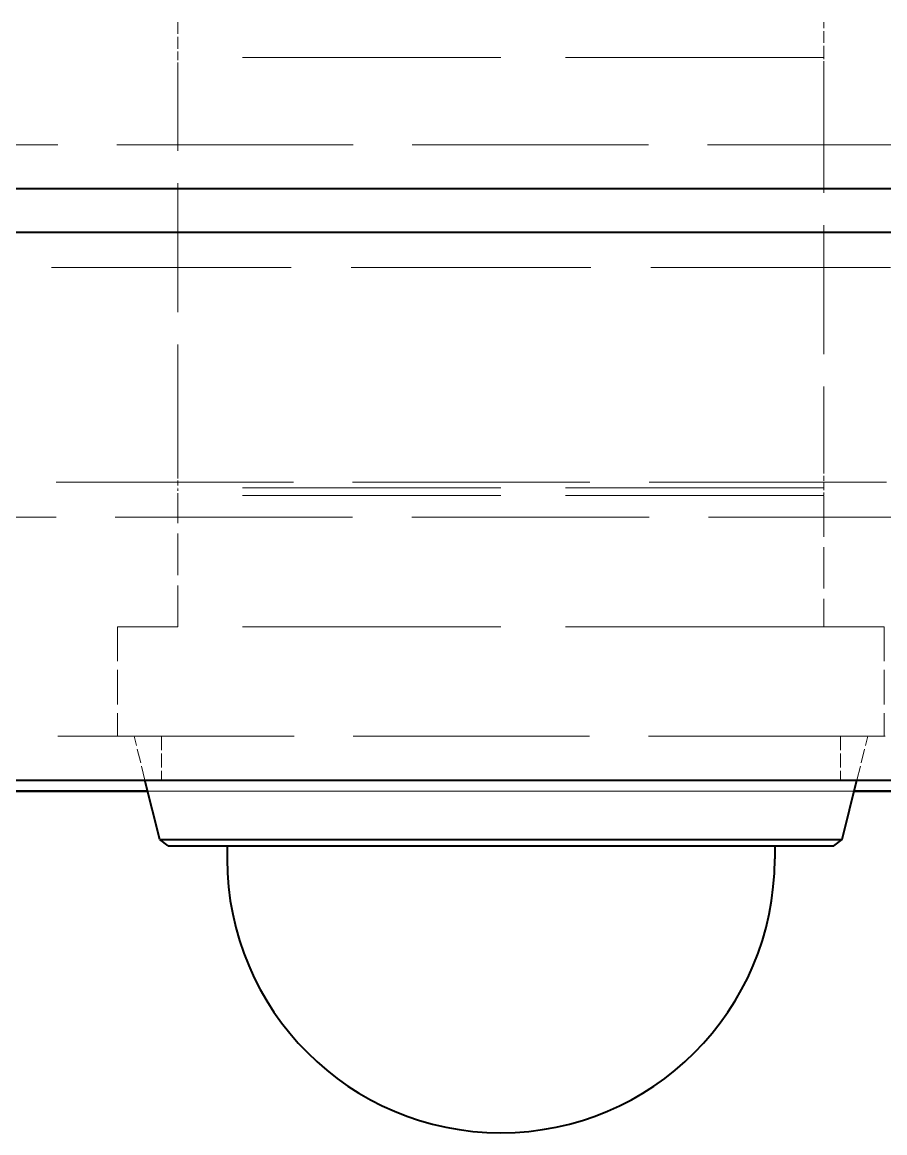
# Model space of a CAD drawing. Header units: millimetres. Extents: x 0 to 5945, y 0 to 4205.
# Drawn here: x 1822 to 1861.4, y 2096.9 to 2147.6 of the extents above; entities that cross this region are included whole.
import ezdxf

# ---------------------------------------------------------------- set-up
doc = ezdxf.new("R2010")
doc.units = ezdxf.units.MM
doc.header["$LTSCALE"] = 5
doc.linetypes.add('DASHED', pattern=[0.2067, 0.1654, -0.0413])
doc.layers.add('가려진 것(ISO)', color=2, linetype='DASHED', lineweight=18)
doc.layers.add('가시적인 것(ISO)', color=3, linetype='Continuous', lineweight=40)

msp = doc.modelspace()

# ---------------------------------------------------------------- linework, layer by layer
at = {"layer": '가려진 것(ISO)', "ltscale": 0.649707}
for p, q in [((1829.126, 2147.557), (1829.126, 2145.944)), ((1858.626, 2145.944), (1858.626, 2147.557))]:
    msp.add_line(p, q, dxfattribs=at)
at = {"layer": '가려진 것(ISO)', "ltscale": 14.271892}
for p, q in [((1858.626, 2145.944), (1829.126, 2145.944)), ((1858.626, 2126.296), (1829.126, 2126.296)), ((1858.626, 2125.957), (1829.126, 2125.957)), ((1858.626, 2119.957), (1829.126, 2119.957))]:
    msp.add_line(p, q, dxfattribs=at)
at = {"layer": '가려진 것(ISO)', "ltscale": 0.14574}
for p, q in [((1829.126, 2145.944), (1829.126, 2145.657)), ((1858.626, 2145.657), (1858.626, 2145.944))]:
    msp.add_line(p, q, dxfattribs=at)
at = {"layer": '가려진 것(ISO)', "ltscale": 7.123465}
for p, q in [((1829.126, 2126.957), (1829.126, 2145.657)), ((1858.626, 2145.657), (1858.626, 2126.957))]:
    msp.add_line(p, q, dxfattribs=at)
at = {"layer": '가려진 것(ISO)', "ltscale": 13.050004}
for p, q in [((2106.876, 2141.957), (1580.876, 2141.957)), ((1580.876, 2114.957), (2106.876, 2114.957))]:
    msp.add_line(p, q, dxfattribs=at)
at = {"layer": '가려진 것(ISO)', "ltscale": 13.234077}
msp.add_line((1631.876, 2136.357), (2055.876, 2136.357), dxfattribs=at)
at = {"layer": '가려진 것(ISO)', "ltscale": 0.275218}
for p, q in [((1829.126, 2126.957), (1829.126, 2126.296)), ((1858.626, 2126.296), (1858.626, 2126.957))]:
    msp.add_line(p, q, dxfattribs=at)
at = {"layer": '가려진 것(ISO)', "ltscale": 13.103877}
for p, q in [((1606.876, 2126.557), (2080.876, 2126.557)), ((2080.876, 2124.957), (1606.876, 2124.957))]:
    msp.add_line(p, q, dxfattribs=at)
at = {"layer": '가려진 것(ISO)', "ltscale": 0.128872}
for p, q in [((1829.126, 2125.957), (1829.126, 2126.296)), ((1858.626, 2126.296), (1858.626, 2125.957))]:
    msp.add_line(p, q, dxfattribs=at)
at = {"layer": '가려진 것(ISO)', "ltscale": 2.285536}
for p, q in [((1829.126, 2119.957), (1829.126, 2125.957)), ((1858.626, 2125.957), (1858.626, 2119.957))]:
    msp.add_line(p, q, dxfattribs=at)
at = {"layer": '가려진 것(ISO)', "ltscale": 3.787941}
for p, q in [((1826.376, 2119.957), (1829.126, 2119.957)), ((1858.626, 2119.957), (1861.376, 2119.957))]:
    msp.add_line(p, q, dxfattribs=at)
at = {"layer": '가려진 것(ISO)', "ltscale": 1.904597}
for p, q in [((1826.376, 2119.957), (1826.376, 2114.957)), ((1861.376, 2119.957), (1861.376, 2114.957))]:
    msp.add_line(p, q, dxfattribs=at)
at = {"layer": '가려진 것(ISO)', "ltscale": 0.784913}
for p, q in [((1827.623, 2112.957), (1827.126, 2114.957)), ((1860.13, 2112.957), (1860.626, 2114.957))]:
    msp.add_line(p, q, dxfattribs=at)
at = {"layer": '가려진 것(ISO)', "ltscale": 0.761779}
for p, q in [((1828.376, 2114.957), (1828.376, 2112.957)), ((1859.376, 2114.957), (1859.376, 2112.957))]:
    msp.add_line(p, q, dxfattribs=at)
at = {"layer": '가려진 것(ISO)', "ltscale": 0.003709}
for p, q in [((1822.045, 2112.457), (1822.045, 2112.447)), ((1822.149, 2112.457), (1822.149, 2112.447)), ((1822.223, 2112.457), (1822.223, 2112.447)), ((1822.361, 2112.457), (1822.361, 2112.447)), ((1822.393, 2112.457), (1822.393, 2112.447)), ((1822.413, 2112.457), (1822.413, 2112.447)), ((1822.527, 2112.457), (1822.527, 2112.447)), ((1822.707, 2112.457), (1822.707, 2112.447)), ((1822.864, 2112.457), (1822.864, 2112.447)), ((1823.027, 2112.457), (1823.027, 2112.447)), ((1823.045, 2112.457), (1823.045, 2112.447)), ((1823.162, 2112.457), (1823.162, 2112.447)), ((1823.366, 2112.457), (1823.366, 2112.447)), ((1823.412, 2112.457), (1823.412, 2112.447)), ((1823.71, 2112.457), (1823.71, 2112.447)), ((1823.743, 2112.457), (1823.743, 2112.447)), ((1823.792, 2112.457), (1823.792, 2112.447)), ((1823.833, 2112.457), (1823.833, 2112.447)), ((1823.954, 2112.457), (1823.954, 2112.447)), ((1824.535, 2112.457), (1824.535, 2112.447)), ((1824.558, 2112.457), (1824.558, 2112.447)), ((1824.585, 2112.457), (1824.585, 2112.447)), ((1824.648, 2112.457), (1824.648, 2112.447)), ((1824.697, 2112.457), (1824.697, 2112.447)), ((1824.71, 2112.457), (1824.71, 2112.447)), ((1824.956, 2112.457), (1824.956, 2112.447)), ((1825.284, 2112.457), (1825.284, 2112.447)), ((1825.302, 2112.457), (1825.302, 2112.447)), ((1825.377, 2112.457), (1825.377, 2112.447)), ((1825.708, 2112.457), (1825.708, 2112.447)), ((1825.912, 2112.457), (1825.912, 2112.447)), ((1825.955, 2112.457), (1825.955, 2112.447)), ((1826.082, 2112.457), (1826.082, 2112.447)), ((1826.156, 2112.457), (1826.156, 2112.447)), ((1826.32, 2112.457), (1826.32, 2112.447)), ((1826.433, 2112.457), (1826.433, 2112.447)), ((1826.47, 2112.457), (1826.47, 2112.447)), ((1826.891, 2112.457), (1826.891, 2112.447)), ((1826.951, 2112.457), (1826.951, 2112.447)), ((1826.961, 2112.457), (1826.961, 2112.447)), ((1827.135, 2112.457), (1827.135, 2112.447)), ((1827.285, 2112.457), (1827.285, 2112.447)), ((1827.296, 2112.457), (1827.296, 2112.447)), ((1827.657, 2112.457), (1827.657, 2112.447)), ((1827.773, 2112.457), (1827.773, 2112.447)), ((1827.813, 2112.457), (1827.813, 2112.447)), ((1827.872, 2112.457), (1827.872, 2112.447)), ((1827.91, 2112.457), (1827.91, 2112.447)), ((1827.927, 2112.457), (1827.927, 2112.447)), ((1828.023, 2112.457), (1828.023, 2112.447)), ((1828.091, 2112.457), (1828.091, 2112.447)), ((1828.161, 2112.457), (1828.161, 2112.447)), ((1828.171, 2112.457), (1828.171, 2112.447)), ((1828.261, 2112.457), (1828.261, 2112.447)), ((1828.275, 2112.457), (1828.275, 2112.447)), ((1828.335, 2112.457), (1828.335, 2112.447)), ((1828.601, 2112.457), (1828.601, 2112.447)), ((1828.742, 2112.457), (1828.742, 2112.447)), ((1828.789, 2112.457), (1828.789, 2112.447)), ((1828.797, 2112.457), (1828.797, 2112.447)), ((1828.9, 2112.457), (1828.9, 2112.447)), ((1828.916, 2112.457), (1828.916, 2112.447)), ((1828.973, 2112.457), (1828.973, 2112.447)), ((1828.991, 2112.457), (1828.991, 2112.447)), ((1829.143, 2112.457), (1829.143, 2112.447)), ((1829.174, 2112.457), (1829.174, 2112.447)), ((1829.247, 2112.457), (1829.247, 2112.447)), ((1829.317, 2112.457), (1829.317, 2112.447)), ((1829.325, 2112.457), (1829.325, 2112.447)), ((1829.397, 2112.457), (1829.397, 2112.447)), ((1829.538, 2112.457), (1829.538, 2112.447)), ((1829.605, 2112.457), (1829.605, 2112.447)), ((1829.625, 2112.457), (1829.625, 2112.447)), ((1829.794, 2112.457), (1829.794, 2112.447)), ((1829.861, 2112.457), (1829.861, 2112.447)), ((1829.869, 2112.457), (1829.869, 2112.447)), ((1829.879, 2112.457), (1829.879, 2112.447)), ((1829.9, 2112.457), (1829.9, 2112.447)), ((1829.912, 2112.457), (1829.912, 2112.447)), ((1829.97, 2112.457), (1829.97, 2112.447)), ((1830.163, 2112.457), (1830.163, 2112.447)), ((1830.252, 2112.457), (1830.252, 2112.447)), ((1830.384, 2112.457), (1830.384, 2112.447)), ((1830.441, 2112.457), (1830.441, 2112.447)), ((1830.494, 2112.457), (1830.494, 2112.447)), ((1830.513, 2112.457), (1830.513, 2112.447)), ((1830.584, 2112.457), (1830.584, 2112.447)), ((1830.584, 2112.457), (1830.584, 2112.447)), ((1830.644, 2112.457), (1830.644, 2112.447)), ((1830.769, 2112.457), (1830.769, 2112.447)), ((1830.905, 2112.457), (1830.905, 2112.447)), ((1830.961, 2112.457), (1830.961, 2112.447)), ((1830.995, 2112.457), (1830.995, 2112.447)), ((1831.004, 2112.457), (1831.004, 2112.447)), ((1831.006, 2112.457), (1831.006, 2112.447)), ((1831.008, 2112.457), (1831.008, 2112.447)), ((1831.05, 2112.457), (1831.05, 2112.447)), ((1831.257, 2112.457), (1831.257, 2112.447)), ((1831.262, 2112.457), (1831.262, 2112.447)), ((1831.286, 2112.457), (1831.286, 2112.447)), ((1831.309, 2112.457), (1831.309, 2112.447)), ((1831.336, 2112.457), (1831.336, 2112.447)), ((1831.405, 2112.457), (1831.405, 2112.447)), ((1831.411, 2112.457), (1831.411, 2112.447)), ((1831.476, 2112.457), (1831.476, 2112.447)), ((1831.523, 2112.457), (1831.523, 2112.447)), ((1831.605, 2112.457), (1831.605, 2112.447)), ((1831.606, 2112.457), (1831.606, 2112.447)), ((1831.633, 2112.457), (1831.633, 2112.447)), ((1831.65, 2112.457), (1831.65, 2112.447)), ((1831.658, 2112.457), (1831.658, 2112.447)), ((1831.707, 2112.457), (1831.707, 2112.447)), ((1831.736, 2112.457), (1831.736, 2112.447)), ((1831.772, 2112.457), (1831.772, 2112.447)), ((1831.818, 2112.457), (1831.818, 2112.447)), ((1831.862, 2112.457), (1831.862, 2112.447)), ((1831.877, 2112.457), (1831.877, 2112.447)), ((1831.907, 2112.457), (1831.907, 2112.447)), ((1831.931, 2112.457), (1831.931, 2112.447)), ((1832.013, 2112.457), (1832.013, 2112.447)), ((1832.034, 2112.457), (1832.034, 2112.447)), ((1832.128, 2112.457), (1832.128, 2112.447)), ((1832.273, 2112.457), (1832.273, 2112.447)), ((1832.29, 2112.457), (1832.29, 2112.447)), ((1832.33, 2112.457), (1832.33, 2112.447)), ((1832.451, 2112.457), (1832.451, 2112.447)), ((1832.459, 2112.457), (1832.459, 2112.447)), ((1832.475, 2112.457), (1832.475, 2112.447)), ((1832.493, 2112.457), (1832.493, 2112.447)), ((1832.514, 2112.457), (1832.514, 2112.447)), ((1832.519, 2112.457), (1832.519, 2112.447)), ((1832.611, 2112.457), (1832.611, 2112.447)), ((1832.706, 2112.457), (1832.706, 2112.447)), ((1832.882, 2112.457), (1832.882, 2112.447)), ((1832.9, 2112.457), (1832.9, 2112.447)), ((1832.921, 2112.457), (1832.921, 2112.447)), ((1833, 2112.457), (1833, 2112.447)), ((1833.055, 2112.457), (1833.055, 2112.447)), ((1833.127, 2112.457), (1833.127, 2112.447)), ((1833.166, 2112.457), (1833.166, 2112.447)), ((1833.244, 2112.457), (1833.244, 2112.447)), ((1833.311, 2112.457), (1833.311, 2112.447)), ((1833.384, 2112.457), (1833.384, 2112.447)), ((1833.412, 2112.457), (1833.412, 2112.447)), ((1833.572, 2112.457), (1833.572, 2112.447)), ((1833.575, 2112.457), (1833.575, 2112.447)), ((1833.791, 2112.457), (1833.791, 2112.447)), ((1833.806, 2112.457), (1833.806, 2112.447)), ((1833.894, 2112.457), (1833.894, 2112.447)), ((1833.905, 2112.457), (1833.905, 2112.447)), ((1833.942, 2112.457), (1833.942, 2112.447)), ((1833.955, 2112.457), (1833.955, 2112.447)), ((1833.982, 2112.457), (1833.982, 2112.447)), ((1834.018, 2112.457), (1834.018, 2112.447)), ((1834.116, 2112.457), (1834.116, 2112.447)), ((1834.139, 2112.457), (1834.139, 2112.447)), ((1834.171, 2112.457), (1834.171, 2112.447)), ((1834.207, 2112.457), (1834.207, 2112.447)), ((1834.247, 2112.457), (1834.247, 2112.447)), ((1834.305, 2112.457), (1834.305, 2112.447)), ((1834.313, 2112.457), (1834.313, 2112.447)), ((1834.359, 2112.457), (1834.359, 2112.447)), ((1834.412, 2112.457), (1834.412, 2112.447)), ((1834.433, 2112.457), (1834.433, 2112.447)), ((1834.435, 2112.457), (1834.435, 2112.447)), ((1834.486, 2112.457), (1834.486, 2112.447)), ((1834.557, 2112.457), (1834.557, 2112.447)), ((1834.627, 2112.457), (1834.627, 2112.447)), ((1834.701, 2112.457), (1834.701, 2112.447)), ((1834.737, 2112.457), (1834.737, 2112.447)), ((1834.763, 2112.457), (1834.763, 2112.447)), ((1834.767, 2112.457), (1834.767, 2112.447)), ((1834.831, 2112.457), (1834.831, 2112.447)), ((1834.883, 2112.457), (1834.883, 2112.447)), ((1834.953, 2112.457), (1834.953, 2112.447)), ((1834.97, 2112.457), (1834.97, 2112.447)), ((1834.986, 2112.457), (1834.986, 2112.447)), ((1835.017, 2112.457), (1835.017, 2112.447)), ((1835.048, 2112.457), (1835.048, 2112.447)), ((1835.076, 2112.457), (1835.076, 2112.447)), ((1835.077, 2112.457), (1835.077, 2112.447)), ((1835.085, 2112.457), (1835.085, 2112.447)), ((1835.152, 2112.457), (1835.152, 2112.447)), ((1835.206, 2112.457), (1835.206, 2112.447)), ((1835.281, 2112.457), (1835.281, 2112.447)), ((1835.333, 2112.457), (1835.333, 2112.447)), ((1835.426, 2112.457), (1835.426, 2112.447)), ((1835.491, 2112.457), (1835.491, 2112.447)), ((1835.497, 2112.457), (1835.497, 2112.447)), ((1835.504, 2112.457), (1835.504, 2112.447)), ((1835.515, 2112.457), (1835.515, 2112.447)), ((1835.536, 2112.457), (1835.536, 2112.447)), ((1835.548, 2112.457), (1835.548, 2112.447)), ((1835.56, 2112.457), (1835.56, 2112.447)), ((1835.584, 2112.457), (1835.584, 2112.447)), ((1835.737, 2112.457), (1835.737, 2112.447)), ((1835.764, 2112.457), (1835.764, 2112.447)), ((1835.775, 2112.457), (1835.775, 2112.447)), ((1835.817, 2112.457), (1835.817, 2112.447)), ((1835.832, 2112.457), (1835.832, 2112.447)), ((1835.861, 2112.457), (1835.861, 2112.447)), ((1835.935, 2112.457), (1835.935, 2112.447)), ((1835.998, 2112.457), (1835.998, 2112.447)), ((1836.042, 2112.457), (1836.042, 2112.447)), ((1836.077, 2112.457), (1836.077, 2112.447)), ((1836.149, 2112.457), (1836.149, 2112.447)), ((1836.195, 2112.457), (1836.195, 2112.447)), ((1836.212, 2112.457), (1836.212, 2112.447)), ((1836.337, 2112.457), (1836.337, 2112.447)), ((1836.343, 2112.457), (1836.343, 2112.447)), ((1836.35, 2112.457), (1836.35, 2112.447)), ((1836.405, 2112.457), (1836.405, 2112.447)), ((1836.455, 2112.457), (1836.455, 2112.447)), ((1836.49, 2112.457), (1836.49, 2112.447)), ((1836.516, 2112.457), (1836.516, 2112.447)), ((1836.583, 2112.457), (1836.583, 2112.447)), ((1836.597, 2112.457), (1836.597, 2112.447)), ((1836.622, 2112.457), (1836.622, 2112.447)), ((1836.686, 2112.457), (1836.686, 2112.447)), ((1836.692, 2112.457), (1836.692, 2112.447)), ((1836.707, 2112.457), (1836.707, 2112.447)), ((1836.72, 2112.457), (1836.72, 2112.447)), ((1836.76, 2112.457), (1836.76, 2112.447)), ((1836.826, 2112.457), (1836.826, 2112.447)), ((1836.844, 2112.457), (1836.844, 2112.447)), ((1836.888, 2112.457), (1836.888, 2112.447)), ((1836.923, 2112.457), (1836.923, 2112.447)), ((1836.924, 2112.457), (1836.924, 2112.447)), ((1837.037, 2112.457), (1837.037, 2112.447)), ((1837.041, 2112.457), (1837.041, 2112.447)), ((1837.074, 2112.457), (1837.074, 2112.447)), ((1837.418, 2112.457), (1837.418, 2112.447)), ((1837.428, 2112.457), (1837.428, 2112.447)), ((1837.555, 2112.457), (1837.555, 2112.447)), ((1837.565, 2112.457), (1837.565, 2112.447)), ((1837.841, 2112.457), (1837.841, 2112.447)), ((1837.889, 2112.457), (1837.889, 2112.447)), ((1837.899, 2112.457), (1837.899, 2112.447)), ((1837.906, 2112.457), (1837.906, 2112.447)), ((1837.914, 2112.457), (1837.914, 2112.447)), ((1837.941, 2112.457), (1837.941, 2112.447)), ((1837.946, 2112.457), (1837.946, 2112.447)), ((1838.06, 2112.457), (1838.06, 2112.447)), ((1838.227, 2112.457), (1838.227, 2112.447)), ((1838.283, 2112.457), (1838.283, 2112.447)), ((1838.297, 2112.457), (1838.297, 2112.447)), ((1838.377, 2112.457), (1838.377, 2112.447)), ((1838.39, 2112.457), (1838.39, 2112.447)), ((1838.417, 2112.457), (1838.417, 2112.447)), ((1838.531, 2112.457), (1838.531, 2112.447)), ((1838.624, 2112.457), (1838.624, 2112.447)), ((1838.634, 2112.457), (1838.634, 2112.447)), ((1838.694, 2112.457), (1838.694, 2112.447)), ((1838.765, 2112.457), (1838.765, 2112.447)), ((1838.938, 2112.457), (1838.938, 2112.447)), ((1839.079, 2112.457), (1839.079, 2112.447)), ((1839.432, 2112.457), (1839.432, 2112.447)), ((1840.008, 2112.457), (1840.008, 2112.447)), ((1840.061, 2112.457), (1840.061, 2112.447)), ((1840.134, 2112.457), (1840.134, 2112.447)), ((1840.161, 2112.457), (1840.161, 2112.447)), ((1840.161, 2112.457), (1840.161, 2112.447)), ((1840.235, 2112.457), (1840.235, 2112.447)), ((1840.302, 2112.457), (1840.302, 2112.447)), ((1840.35, 2112.457), (1840.35, 2112.447)), ((1840.412, 2112.457), (1840.412, 2112.447)), ((1840.416, 2112.457), (1840.416, 2112.447)), ((1840.449, 2112.457), (1840.449, 2112.447)), ((1840.452, 2112.457), (1840.452, 2112.447)), ((1840.462, 2112.457), (1840.462, 2112.447)), ((1840.626, 2112.457), (1840.626, 2112.447)), ((1840.652, 2112.457), (1840.652, 2112.447)), ((1840.753, 2112.457), (1840.753, 2112.447)), ((1840.783, 2112.457), (1840.783, 2112.447)), ((1840.93, 2112.457), (1840.93, 2112.447)), ((1840.94, 2112.457), (1840.94, 2112.447)), ((1840.947, 2112.457), (1840.947, 2112.447)), ((1841.547, 2112.457), (1841.547, 2112.447)), ((1841.585, 2112.457), (1841.585, 2112.447)), ((1841.595, 2112.457), (1841.595, 2112.447)), ((1841.599, 2112.457), (1841.599, 2112.447)), ((1841.612, 2112.457), (1841.612, 2112.447)), ((1841.622, 2112.457), (1841.622, 2112.447)), ((1841.736, 2112.457), (1841.736, 2112.447)), ((1841.737, 2112.457), (1841.737, 2112.447)), ((1841.916, 2112.457), (1841.916, 2112.447)), ((1841.963, 2112.457), (1841.963, 2112.447)), ((1842.073, 2112.457), (1842.073, 2112.447)), ((1842.086, 2112.457), (1842.086, 2112.447)), ((1842.093, 2112.457), (1842.093, 2112.447)), ((1842.097, 2112.457), (1842.097, 2112.447)), ((1842.127, 2112.457), (1842.127, 2112.447)), ((1842.237, 2112.457), (1842.237, 2112.447)), ((1842.276, 2112.457), (1842.276, 2112.447)), ((1842.279, 2112.457), (1842.279, 2112.447)), ((1842.31, 2112.457), (1842.31, 2112.447)), ((1842.364, 2112.457), (1842.364, 2112.447)), ((1842.481, 2112.457), (1842.481, 2112.447)), ((1842.534, 2112.457), (1842.534, 2112.447)), ((1843.057, 2112.457), (1843.057, 2112.447)), ((1843.212, 2112.457), (1843.212, 2112.447)), ((1843.303, 2112.457), (1843.303, 2112.447)), ((1843.403, 2112.457), (1843.403, 2112.447)), ((1843.547, 2112.457), (1843.547, 2112.447)), ((1843.746, 2112.457), (1843.746, 2112.447)), ((1843.826, 2112.457), (1843.826, 2112.447)), ((1843.828, 2112.457), (1843.828, 2112.447)), ((1844.383, 2112.457), (1844.383, 2112.447)), ((1844.673, 2112.457), (1844.673, 2112.447)), ((1844.686, 2112.457), (1844.686, 2112.447)), ((1844.686, 2112.457), (1844.686, 2112.447)), ((1844.968, 2112.457), (1844.968, 2112.447)), ((1845.006, 2112.457), (1845.006, 2112.447)), ((1845.054, 2112.457), (1845.054, 2112.447)), ((1845.106, 2112.457), (1845.106, 2112.447)), ((1845.154, 2112.457), (1845.154, 2112.447)), ((1845.201, 2112.457), (1845.201, 2112.447)), ((1845.231, 2112.457), (1845.231, 2112.447)), ((1845.311, 2112.457), (1845.311, 2112.447)), ((1845.329, 2112.457), (1845.329, 2112.447)), ((1845.371, 2112.457), (1845.371, 2112.447)), ((1845.385, 2112.457), (1845.385, 2112.447)), ((1845.425, 2112.457), (1845.425, 2112.447)), ((1845.505, 2112.457), (1845.505, 2112.447)), ((1845.505, 2112.457), (1845.505, 2112.447)), ((1845.512, 2112.457), (1845.512, 2112.447)), ((1845.555, 2112.457), (1845.555, 2112.447)), ((1845.557, 2112.457), (1845.557, 2112.447)), ((1845.559, 2112.457), (1845.559, 2112.447)), ((1845.58, 2112.457), (1845.58, 2112.447)), ((1845.643, 2112.457), (1845.643, 2112.447)), ((1845.646, 2112.457), (1845.646, 2112.447)), ((1845.672, 2112.457), (1845.672, 2112.447)), ((1845.674, 2112.457), (1845.674, 2112.447)), ((1845.681, 2112.457), (1845.681, 2112.447)), ((1845.682, 2112.457), (1845.682, 2112.447)), ((1845.694, 2112.457), (1845.694, 2112.447)), ((1845.701, 2112.457), (1845.701, 2112.447)), ((1845.737, 2112.457), (1845.737, 2112.447)), ((1845.751, 2112.457), (1845.751, 2112.447)), ((1845.769, 2112.457), (1845.769, 2112.447)), ((1845.77, 2112.457), (1845.77, 2112.447)), ((1845.809, 2112.457), (1845.809, 2112.447)), ((1845.908, 2112.457), (1845.908, 2112.447)), ((1845.926, 2112.457), (1845.926, 2112.447)), ((1845.931, 2112.457), (1845.931, 2112.447)), ((1846.045, 2112.457), (1846.045, 2112.447)), ((1846.053, 2112.457), (1846.053, 2112.447)), ((1846.058, 2112.457), (1846.058, 2112.447)), ((1846.131, 2112.457), (1846.131, 2112.447)), ((1846.295, 2112.457), (1846.295, 2112.447)), ((1846.309, 2112.457), (1846.309, 2112.447)), ((1846.311, 2112.457), (1846.311, 2112.447)), ((1846.313, 2112.457), (1846.313, 2112.447)), ((1846.333, 2112.457), (1846.333, 2112.447)), ((1846.339, 2112.457), (1846.339, 2112.447)), ((1846.441, 2112.457), (1846.441, 2112.447)), ((1846.471, 2112.457), (1846.471, 2112.447)), ((1846.553, 2112.457), (1846.553, 2112.447)), ((1846.561, 2112.457), (1846.561, 2112.447)), ((1846.563, 2112.457), (1846.563, 2112.447)), ((1846.564, 2112.457), (1846.564, 2112.447)), ((1846.571, 2112.457), (1846.571, 2112.447)), ((1846.574, 2112.457), (1846.574, 2112.447)), ((1846.582, 2112.457), (1846.582, 2112.447)), ((1846.583, 2112.457), (1846.583, 2112.447)), ((1846.601, 2112.457), (1846.601, 2112.447)), ((1846.671, 2112.457), (1846.671, 2112.447)), ((1846.679, 2112.457), (1846.679, 2112.447)), ((1846.705, 2112.457), (1846.705, 2112.447)), ((1846.749, 2112.457), (1846.749, 2112.447)), ((1846.81, 2112.457), (1846.81, 2112.447)), ((1846.847, 2112.457), (1846.847, 2112.447)), ((1846.874, 2112.457), (1846.874, 2112.447)), ((1846.895, 2112.457), (1846.895, 2112.447)), ((1846.932, 2112.457), (1846.932, 2112.447)), ((1846.943, 2112.457), (1846.943, 2112.447)), ((1846.947, 2112.457), (1846.947, 2112.447)), ((1846.948, 2112.457), (1846.948, 2112.447)), ((1846.974, 2112.457), (1846.974, 2112.447)), ((1847.049, 2112.457), (1847.049, 2112.447)), ((1847.059, 2112.457), (1847.059, 2112.447)), ((1847.08, 2112.457), (1847.08, 2112.447)), ((1847.09, 2112.457), (1847.09, 2112.447)), ((1847.116, 2112.457), (1847.116, 2112.447)), ((1847.12, 2112.457), (1847.12, 2112.447)), ((1847.149, 2112.457), (1847.149, 2112.447)), ((1847.168, 2112.457), (1847.168, 2112.447)), ((1847.203, 2112.457), (1847.203, 2112.447)), ((1847.245, 2112.457), (1847.245, 2112.447)), ((1847.249, 2112.457), (1847.249, 2112.447)), ((1847.29, 2112.457), (1847.29, 2112.447)), ((1847.298, 2112.457), (1847.298, 2112.447)), ((1847.352, 2112.457), (1847.352, 2112.447)), ((1847.393, 2112.457), (1847.393, 2112.447)), ((1847.395, 2112.457), (1847.395, 2112.447)), ((1847.424, 2112.457), (1847.424, 2112.447)), ((1847.436, 2112.457), (1847.436, 2112.447)), ((1847.463, 2112.457), (1847.463, 2112.447)), ((1847.517, 2112.457), (1847.517, 2112.447)), ((1847.593, 2112.457), (1847.593, 2112.447)), ((1847.605, 2112.457), (1847.605, 2112.447)), ((1847.613, 2112.457), (1847.613, 2112.447)), ((1847.641, 2112.457), (1847.641, 2112.447)), ((1847.652, 2112.457), (1847.652, 2112.447)), ((1847.761, 2112.457), (1847.761, 2112.447)), ((1847.782, 2112.457), (1847.782, 2112.447)), ((1847.99, 2112.457), (1847.99, 2112.447)), ((1847.993, 2112.457), (1847.993, 2112.447)), ((1848.119, 2112.457), (1848.119, 2112.447)), ((1848.12, 2112.457), (1848.12, 2112.447)), ((1848.125, 2112.457), (1848.125, 2112.447)), ((1848.127, 2112.457), (1848.127, 2112.447)), ((1848.166, 2112.457), (1848.166, 2112.447)), ((1848.169, 2112.457), (1848.169, 2112.447)), ((1848.179, 2112.457), (1848.179, 2112.447)), ((1848.182, 2112.457), (1848.182, 2112.447)), ((1848.251, 2112.457), (1848.251, 2112.447)), ((1848.306, 2112.457), (1848.306, 2112.447)), ((1848.308, 2112.457), (1848.308, 2112.447)), ((1848.309, 2112.457), (1848.309, 2112.447)), ((1848.354, 2112.457), (1848.354, 2112.447)), ((1848.356, 2112.457), (1848.356, 2112.447)), ((1848.366, 2112.457), (1848.366, 2112.447)), ((1848.396, 2112.457), (1848.396, 2112.447)), ((1848.488, 2112.457), (1848.488, 2112.447)), ((1848.521, 2112.457), (1848.521, 2112.447)), ((1848.542, 2112.457), (1848.542, 2112.447)), ((1848.543, 2112.457), (1848.543, 2112.447)), ((1848.557, 2112.457), (1848.557, 2112.447)), ((1848.559, 2112.457), (1848.559, 2112.447)), ((1848.58, 2112.457), (1848.58, 2112.447)), ((1848.586, 2112.457), (1848.586, 2112.447)), ((1848.618, 2112.457), (1848.618, 2112.447)), ((1848.653, 2112.457), (1848.653, 2112.447)), ((1848.669, 2112.457), (1848.669, 2112.447)), ((1848.707, 2112.457), (1848.707, 2112.447)), ((1848.79, 2112.457), (1848.79, 2112.447)), ((1848.843, 2112.457), (1848.843, 2112.447)), ((1848.844, 2112.457), (1848.844, 2112.447)), ((1848.884, 2112.457), (1848.884, 2112.447)), ((1848.884, 2112.457), (1848.884, 2112.447)), ((1848.921, 2112.457), (1848.921, 2112.447)), ((1848.932, 2112.457), (1848.932, 2112.447)), ((1848.967, 2112.457), (1848.967, 2112.447)), ((1848.997, 2112.457), (1848.997, 2112.447)), ((1849.088, 2112.457), (1849.088, 2112.447)), ((1849.153, 2112.457), (1849.153, 2112.447)), ((1849.164, 2112.457), (1849.164, 2112.447)), ((1849.168, 2112.457), (1849.168, 2112.447)), ((1849.169, 2112.457), (1849.169, 2112.447)), ((1849.183, 2112.457), (1849.183, 2112.447)), ((1849.189, 2112.457), (1849.189, 2112.447)), ((1849.207, 2112.457), (1849.207, 2112.447)), ((1849.208, 2112.457), (1849.208, 2112.447)), ((1849.214, 2112.457), (1849.214, 2112.447)), ((1849.231, 2112.457), (1849.231, 2112.447)), ((1849.235, 2112.457), (1849.235, 2112.447)), ((1849.323, 2112.457), (1849.323, 2112.447)), ((1849.328, 2112.457), (1849.328, 2112.447)), ((1849.416, 2112.457), (1849.416, 2112.447)), ((1849.457, 2112.457), (1849.457, 2112.447)), ((1849.559, 2112.457), (1849.559, 2112.447)), ((1849.572, 2112.457), (1849.572, 2112.447)), ((1849.592, 2112.457), (1849.592, 2112.447)), ((1849.595, 2112.457), (1849.595, 2112.447)), ((1849.601, 2112.457), (1849.601, 2112.447)), ((1849.604, 2112.457), (1849.604, 2112.447)), ((1849.608, 2112.457), (1849.608, 2112.447)), ((1849.621, 2112.457), (1849.621, 2112.447)), ((1849.644, 2112.457), (1849.644, 2112.447)), ((1849.674, 2112.457), (1849.674, 2112.447)), ((1849.687, 2112.457), (1849.687, 2112.447)), ((1849.73, 2112.457), (1849.73, 2112.447)), ((1849.732, 2112.457), (1849.732, 2112.447)), ((1849.739, 2112.457), (1849.739, 2112.447)), ((1849.758, 2112.457), (1849.758, 2112.447)), ((1849.761, 2112.457), (1849.761, 2112.447)), ((1849.769, 2112.457), (1849.769, 2112.447)), ((1849.812, 2112.457), (1849.812, 2112.447)), ((1849.862, 2112.457), (1849.862, 2112.447)), ((1849.896, 2112.457), (1849.896, 2112.447)), ((1849.92, 2112.457), (1849.92, 2112.447)), ((1849.937, 2112.457), (1849.937, 2112.447)), ((1849.959, 2112.457), (1849.959, 2112.447)), ((1849.991, 2112.457), (1849.991, 2112.447)), ((1849.994, 2112.457), (1849.994, 2112.447)), ((1850.018, 2112.457), (1850.018, 2112.447)), ((1850.044, 2112.457), (1850.044, 2112.447)), ((1850.066, 2112.457), (1850.066, 2112.447)), ((1850.081, 2112.457), (1850.081, 2112.447)), ((1850.126, 2112.457), (1850.126, 2112.447)), ((1850.132, 2112.457), (1850.132, 2112.447)), ((1850.14, 2112.457), (1850.14, 2112.447)), ((1850.145, 2112.457), (1850.145, 2112.447)), ((1850.181, 2112.457), (1850.181, 2112.447)), ((1850.208, 2112.457), (1850.208, 2112.447)), ((1850.219, 2112.457), (1850.219, 2112.447)), ((1850.225, 2112.457), (1850.225, 2112.447)), ((1850.255, 2112.457), (1850.255, 2112.447)), ((1850.268, 2112.457), (1850.268, 2112.447)), ((1850.27, 2112.457), (1850.27, 2112.447)), ((1850.272, 2112.457), (1850.272, 2112.447)), ((1850.378, 2112.457), (1850.378, 2112.447)), ((1850.408, 2112.457), (1850.408, 2112.447)), ((1850.613, 2112.457), (1850.613, 2112.447)), ((1850.64, 2112.457), (1850.64, 2112.447)), ((1850.648, 2112.457), (1850.648, 2112.447)), ((1850.651, 2112.457), (1850.651, 2112.447)), ((1850.661, 2112.457), (1850.661, 2112.447)), ((1850.669, 2112.457), (1850.669, 2112.447)), ((1850.695, 2112.457), (1850.695, 2112.447)), ((1850.784, 2112.457), (1850.784, 2112.447)), ((1850.802, 2112.457), (1850.802, 2112.447)), ((1850.884, 2112.457), (1850.884, 2112.447)), ((1850.897, 2112.457), (1850.897, 2112.447)), ((1850.933, 2112.457), (1850.933, 2112.447)), ((1850.939, 2112.457), (1850.939, 2112.447)), ((1850.995, 2112.457), (1850.995, 2112.447)), ((1851.019, 2112.457), (1851.019, 2112.447)), ((1851.029, 2112.457), (1851.029, 2112.447)), ((1851.034, 2112.457), (1851.034, 2112.447)), ((1851.06, 2112.457), (1851.06, 2112.447)), ((1851.073, 2112.457), (1851.073, 2112.447)), ((1851.125, 2112.457), (1851.125, 2112.447)), ((1851.146, 2112.457), (1851.146, 2112.447)), ((1851.184, 2112.457), (1851.184, 2112.447)), ((1851.2, 2112.457), (1851.2, 2112.447)), ((1851.203, 2112.457), (1851.203, 2112.447)), ((1851.254, 2112.457), (1851.254, 2112.447)), ((1851.269, 2112.457), (1851.269, 2112.447)), ((1851.284, 2112.457), (1851.284, 2112.447)), ((1851.33, 2112.457), (1851.33, 2112.447)), ((1851.331, 2112.457), (1851.331, 2112.447)), ((1851.335, 2112.457), (1851.335, 2112.447)), ((1851.377, 2112.457), (1851.377, 2112.447)), ((1851.404, 2112.457), (1851.404, 2112.447)), ((1851.416, 2112.457), (1851.416, 2112.447)), ((1851.443, 2112.457), (1851.443, 2112.447)), ((1851.452, 2112.457), (1851.452, 2112.447)), ((1851.515, 2112.457), (1851.515, 2112.447)), ((1851.556, 2112.457), (1851.556, 2112.447)), ((1851.606, 2112.457), (1851.606, 2112.447)), ((1851.636, 2112.457), (1851.636, 2112.447)), ((1851.676, 2112.457), (1851.676, 2112.447)), ((1851.685, 2112.457), (1851.685, 2112.447)), ((1851.687, 2112.457), (1851.687, 2112.447)), ((1851.693, 2112.457), (1851.693, 2112.447)), ((1851.701, 2112.457), (1851.701, 2112.447)), ((1851.704, 2112.457), (1851.704, 2112.447)), ((1851.803, 2112.457), (1851.803, 2112.447)), ((1851.825, 2112.457), (1851.825, 2112.447)), ((1851.825, 2112.457), (1851.825, 2112.447)), ((1851.834, 2112.457), (1851.834, 2112.447)), ((1851.942, 2112.457), (1851.942, 2112.447)), ((1852.05, 2112.457), (1852.05, 2112.447)), ((1852.086, 2112.457), (1852.086, 2112.447)), ((1852.172, 2112.457), (1852.172, 2112.447)), ((1852.184, 2112.457), (1852.184, 2112.447)), ((1852.185, 2112.457), (1852.185, 2112.447)), ((1852.207, 2112.457), (1852.207, 2112.447)), ((1852.22, 2112.457), (1852.22, 2112.447)), ((1852.222, 2112.457), (1852.222, 2112.447)), ((1852.229, 2112.457), (1852.229, 2112.447)), ((1852.339, 2112.457), (1852.339, 2112.447)), ((1852.361, 2112.457), (1852.361, 2112.447)), ((1852.385, 2112.457), (1852.385, 2112.447)), ((1852.396, 2112.457), (1852.396, 2112.447)), ((1852.442, 2112.457), (1852.442, 2112.447)), ((1852.453, 2112.457), (1852.453, 2112.447)), ((1852.456, 2112.457), (1852.456, 2112.447)), ((1852.458, 2112.457), (1852.458, 2112.447)), ((1852.492, 2112.457), (1852.492, 2112.447)), ((1852.523, 2112.457), (1852.523, 2112.447)), ((1852.577, 2112.457), (1852.577, 2112.447)), ((1852.578, 2112.457), (1852.578, 2112.447)), ((1852.582, 2112.457), (1852.582, 2112.447)), ((1852.61, 2112.457), (1852.61, 2112.447)), ((1852.612, 2112.457), (1852.612, 2112.447)), ((1852.64, 2112.457), (1852.64, 2112.447)), ((1852.688, 2112.457), (1852.688, 2112.447)), ((1852.698, 2112.457), (1852.698, 2112.447)), ((1852.705, 2112.457), (1852.705, 2112.447)), ((1852.711, 2112.457), (1852.711, 2112.447)), ((1852.715, 2112.457), (1852.715, 2112.447)), ((1852.73, 2112.457), (1852.73, 2112.447)), ((1852.759, 2112.457), (1852.759, 2112.447)), ((1852.766, 2112.457), (1852.766, 2112.447)), ((1852.78, 2112.457), (1852.78, 2112.447)), ((1852.81, 2112.457), (1852.81, 2112.447)), ((1852.841, 2112.457), (1852.841, 2112.447)), ((1852.867, 2112.457), (1852.867, 2112.447)), ((1852.893, 2112.457), (1852.893, 2112.447)), ((1852.894, 2112.457), (1852.894, 2112.447)), ((1852.912, 2112.457), (1852.912, 2112.447)), ((1852.928, 2112.457), (1852.928, 2112.447)), ((1852.965, 2112.457), (1852.965, 2112.447)), ((1852.972, 2112.457), (1852.972, 2112.447)), ((1852.999, 2112.457), (1852.999, 2112.447)), ((1853.003, 2112.457), (1853.003, 2112.447)), ((1853.014, 2112.457), (1853.014, 2112.447)), ((1853.021, 2112.457), (1853.021, 2112.447)), ((1853.107, 2112.457), (1853.107, 2112.447)), ((1853.144, 2112.457), (1853.144, 2112.447)), ((1853.233, 2112.457), (1853.233, 2112.447)), ((1853.254, 2112.457), (1853.254, 2112.447)), ((1853.254, 2112.457), (1853.254, 2112.447)), ((1853.273, 2112.457), (1853.273, 2112.447)), ((1853.281, 2112.457), (1853.281, 2112.447)), ((1853.286, 2112.457), (1853.286, 2112.447)), ((1853.289, 2112.457), (1853.289, 2112.447)), ((1853.377, 2112.457), (1853.377, 2112.447)), ((1853.392, 2112.457), (1853.392, 2112.447)), ((1853.422, 2112.457), (1853.422, 2112.447)), ((1853.435, 2112.457), (1853.435, 2112.447)), ((1853.652, 2112.457), (1853.652, 2112.447)), ((1853.679, 2112.457), (1853.679, 2112.447)), ((1853.683, 2112.457), (1853.683, 2112.447)), ((1853.686, 2112.457), (1853.686, 2112.447)), ((1853.739, 2112.457), (1853.739, 2112.447)), ((1853.742, 2112.457), (1853.742, 2112.447)), ((1853.768, 2112.457), (1853.768, 2112.447)), ((1853.771, 2112.457), (1853.771, 2112.447)), ((1853.782, 2112.457), (1853.782, 2112.447)), ((1853.846, 2112.457), (1853.846, 2112.447)), ((1853.853, 2112.457), (1853.853, 2112.447)), ((1853.868, 2112.457), (1853.868, 2112.447)), ((1853.897, 2112.457), (1853.897, 2112.447)), ((1853.898, 2112.457), (1853.898, 2112.447)), ((1853.91, 2112.457), (1853.91, 2112.447)), ((1853.913, 2112.457), (1853.913, 2112.447)), ((1853.916, 2112.457), (1853.916, 2112.447)), ((1853.931, 2112.457), (1853.931, 2112.447)), ((1853.953, 2112.457), (1853.953, 2112.447)), ((1853.98, 2112.457), (1853.98, 2112.447)), ((1853.981, 2112.457), (1853.981, 2112.447)), ((1854.035, 2112.457), (1854.035, 2112.447)), ((1854.057, 2112.457), (1854.057, 2112.447)), ((1854.069, 2112.457), (1854.069, 2112.447)), ((1854.07, 2112.457), (1854.07, 2112.447)), ((1854.087, 2112.457), (1854.087, 2112.447)), ((1854.09, 2112.457), (1854.09, 2112.447)), ((1854.094, 2112.457), (1854.094, 2112.447)), ((1854.108, 2112.457), (1854.108, 2112.447)), ((1854.127, 2112.457), (1854.127, 2112.447)), ((1854.13, 2112.457), (1854.13, 2112.447)), ((1854.14, 2112.457), (1854.14, 2112.447)), ((1854.143, 2112.457), (1854.143, 2112.447)), ((1854.151, 2112.457), (1854.151, 2112.447)), ((1854.162, 2112.457), (1854.162, 2112.447)), ((1854.182, 2112.457), (1854.182, 2112.447)), ((1854.211, 2112.457), (1854.211, 2112.447)), ((1854.214, 2112.457), (1854.214, 2112.447)), ((1854.215, 2112.457), (1854.215, 2112.447)), ((1854.217, 2112.457), (1854.217, 2112.447)), ((1854.267, 2112.457), (1854.267, 2112.447)), ((1854.304, 2112.457), (1854.304, 2112.447)), ((1854.346, 2112.457), (1854.346, 2112.447)), ((1854.364, 2112.457), (1854.364, 2112.447)), ((1854.377, 2112.457), (1854.377, 2112.447)), ((1854.404, 2112.457), (1854.404, 2112.447)), ((1854.413, 2112.457), (1854.413, 2112.447)), ((1854.431, 2112.457), (1854.431, 2112.447)), ((1854.448, 2112.457), (1854.448, 2112.447)), ((1854.461, 2112.457), (1854.461, 2112.447)), ((1854.601, 2112.457), (1854.601, 2112.447)), ((1854.602, 2112.457), (1854.602, 2112.447)), ((1854.608, 2112.457), (1854.608, 2112.447)), ((1854.618, 2112.457), (1854.618, 2112.447)), ((1854.625, 2112.457), (1854.625, 2112.447)), ((1854.646, 2112.457), (1854.646, 2112.447)), ((1854.672, 2112.457), (1854.672, 2112.447)), ((1854.707, 2112.457), (1854.707, 2112.447)), ((1854.728, 2112.457), (1854.728, 2112.447)), ((1854.734, 2112.457), (1854.734, 2112.447)), ((1854.75, 2112.457), (1854.75, 2112.447)), ((1854.789, 2112.457), (1854.789, 2112.447)), ((1854.834, 2112.457), (1854.834, 2112.447)), ((1855.04, 2112.457), (1855.04, 2112.447)), ((1855.071, 2112.457), (1855.071, 2112.447)), ((1855.089, 2112.457), (1855.089, 2112.447)), ((1855.09, 2112.457), (1855.09, 2112.447)), ((1855.173, 2112.457), (1855.173, 2112.447)), ((1855.179, 2112.457), (1855.179, 2112.447)), ((1855.196, 2112.457), (1855.196, 2112.447)), ((1855.217, 2112.457), (1855.217, 2112.447)), ((1855.235, 2112.457), (1855.235, 2112.447)), ((1855.246, 2112.457), (1855.246, 2112.447)), ((1855.247, 2112.457), (1855.247, 2112.447)), ((1855.256, 2112.457), (1855.256, 2112.447)), ((1855.263, 2112.457), (1855.263, 2112.447)), ((1855.273, 2112.457), (1855.273, 2112.447)), ((1855.277, 2112.457), (1855.277, 2112.447)), ((1855.278, 2112.457), (1855.278, 2112.447)), ((1855.29, 2112.457), (1855.29, 2112.447)), ((1855.292, 2112.457), (1855.292, 2112.447)), ((1855.3, 2112.457), (1855.3, 2112.447)), ((1855.367, 2112.457), (1855.367, 2112.447)), ((1855.415, 2112.457), (1855.415, 2112.447)), ((1855.451, 2112.457), (1855.451, 2112.447)), ((1855.484, 2112.457), (1855.484, 2112.447)), ((1855.594, 2112.457), (1855.594, 2112.447)), ((1855.623, 2112.457), (1855.623, 2112.447)), ((1855.631, 2112.457), (1855.631, 2112.447)), ((1855.638, 2112.457), (1855.638, 2112.447)), ((1855.641, 2112.457), (1855.641, 2112.447)), ((1855.669, 2112.457), (1855.669, 2112.447)), ((1855.671, 2112.457), (1855.671, 2112.447)), ((1855.693, 2112.457), (1855.693, 2112.447)), ((1855.718, 2112.457), (1855.718, 2112.447)), ((1855.751, 2112.457), (1855.751, 2112.447)), ((1855.765, 2112.457), (1855.765, 2112.447)), ((1855.771, 2112.457), (1855.771, 2112.447)), ((1855.793, 2112.457), (1855.793, 2112.447)), ((1855.798, 2112.457), (1855.798, 2112.447)), ((1855.805, 2112.457), (1855.805, 2112.447)), ((1855.847, 2112.457), (1855.847, 2112.447)), ((1855.871, 2112.457), (1855.871, 2112.447)), ((1855.892, 2112.457), (1855.892, 2112.447)), ((1855.908, 2112.457), (1855.908, 2112.447)), ((1855.915, 2112.457), (1855.915, 2112.447)), ((1855.973, 2112.457), (1855.973, 2112.447)), ((1855.982, 2112.457), (1855.982, 2112.447)), ((1855.989, 2112.457), (1855.989, 2112.447)), ((1856.128, 2112.457), (1856.128, 2112.447)), ((1856.159, 2112.457), (1856.159, 2112.447)), ((1856.162, 2112.457), (1856.162, 2112.447)), ((1856.212, 2112.457), (1856.212, 2112.447)), ((1856.237, 2112.457), (1856.237, 2112.447)), ((1856.255, 2112.457), (1856.255, 2112.447)), ((1856.276, 2112.457), (1856.276, 2112.447)), ((1856.319, 2112.457), (1856.319, 2112.447)), ((1856.356, 2112.457), (1856.356, 2112.447)), ((1856.469, 2112.457), (1856.469, 2112.447)), ((1856.496, 2112.457), (1856.496, 2112.447)), ((1856.497, 2112.457), (1856.497, 2112.447)), ((1856.545, 2112.457), (1856.545, 2112.447)), ((1856.546, 2112.457), (1856.546, 2112.447)), ((1856.582, 2112.457), (1856.582, 2112.447)), ((1856.707, 2112.457), (1856.707, 2112.447)), ((1856.814, 2112.457), (1856.814, 2112.447)), ((1856.817, 2112.457), (1856.817, 2112.447)), ((1856.852, 2112.457), (1856.852, 2112.447)), ((1856.889, 2112.457), (1856.889, 2112.447)), ((1856.938, 2112.457), (1856.938, 2112.447)), ((1856.984, 2112.457), (1856.984, 2112.447)), ((1856.988, 2112.457), (1856.988, 2112.447)), ((1857.041, 2112.457), (1857.041, 2112.447)), ((1857.044, 2112.457), (1857.044, 2112.447)), ((1857.046, 2112.457), (1857.046, 2112.447)), ((1857.058, 2112.457), (1857.058, 2112.447)), ((1857.146, 2112.457), (1857.146, 2112.447)), ((1857.155, 2112.457), (1857.155, 2112.447)), ((1857.167, 2112.457), (1857.167, 2112.447)), ((1857.222, 2112.457), (1857.222, 2112.447)), ((1857.235, 2112.457), (1857.235, 2112.447)), ((1857.239, 2112.457), (1857.239, 2112.447)), ((1857.255, 2112.457), (1857.255, 2112.447)), ((1857.282, 2112.457), (1857.282, 2112.447)), ((1857.284, 2112.457), (1857.284, 2112.447)), ((1857.337, 2112.457), (1857.337, 2112.447)), ((1857.347, 2112.457), (1857.347, 2112.447)), ((1857.417, 2112.457), (1857.417, 2112.447)), ((1857.428, 2112.457), (1857.428, 2112.447)), ((1857.461, 2112.457), (1857.461, 2112.447)), ((1857.496, 2112.457), (1857.496, 2112.447)), ((1857.499, 2112.457), (1857.499, 2112.447)), ((1857.526, 2112.457), (1857.526, 2112.447)), ((1857.546, 2112.457), (1857.546, 2112.447)), ((1857.566, 2112.457), (1857.566, 2112.447)), ((1857.657, 2112.457), (1857.657, 2112.447)), ((1857.664, 2112.457), (1857.664, 2112.447)), ((1857.679, 2112.457), (1857.679, 2112.447)), ((1857.79, 2112.457), (1857.79, 2112.447)), ((1857.826, 2112.457), (1857.826, 2112.447)), ((1857.847, 2112.457), (1857.847, 2112.447)), ((1857.867, 2112.457), (1857.867, 2112.447)), ((1857.868, 2112.457), (1857.868, 2112.447)), ((1857.912, 2112.457), (1857.912, 2112.447)), ((1857.916, 2112.457), (1857.916, 2112.447)), ((1857.923, 2112.457), (1857.923, 2112.447)), ((1857.925, 2112.457), (1857.925, 2112.447)), ((1857.932, 2112.457), (1857.932, 2112.447)), ((1857.969, 2112.457), (1857.969, 2112.447)), ((1857.971, 2112.457), (1857.971, 2112.447)), ((1858.056, 2112.457), (1858.056, 2112.447)), ((1858.067, 2112.457), (1858.067, 2112.447)), ((1858.082, 2112.457), (1858.082, 2112.447)), ((1858.082, 2112.457), (1858.082, 2112.447)), ((1858.101, 2112.457), (1858.101, 2112.447)), ((1858.111, 2112.457), (1858.111, 2112.447)), ((1858.121, 2112.457), (1858.121, 2112.447)), ((1858.124, 2112.457), (1858.124, 2112.447)), ((1858.129, 2112.457), (1858.129, 2112.447)), ((1858.149, 2112.457), (1858.149, 2112.447)), ((1858.16, 2112.457), (1858.16, 2112.447)), ((1858.173, 2112.457), (1858.173, 2112.447)), ((1858.194, 2112.457), (1858.194, 2112.447)), ((1858.248, 2112.457), (1858.248, 2112.447)), ((1858.293, 2112.457), (1858.293, 2112.447)), ((1858.324, 2112.457), (1858.324, 2112.447)), ((1858.378, 2112.457), (1858.378, 2112.447)), ((1858.412, 2112.457), (1858.412, 2112.447)), ((1858.463, 2112.457), (1858.463, 2112.447)), ((1858.468, 2112.457), (1858.468, 2112.447)), ((1858.499, 2112.457), (1858.499, 2112.447)), ((1858.518, 2112.457), (1858.518, 2112.447)), ((1858.535, 2112.457), (1858.535, 2112.447)), ((1858.539, 2112.457), (1858.539, 2112.447)), ((1858.594, 2112.457), (1858.594, 2112.447)), ((1858.652, 2112.457), (1858.652, 2112.447)), ((1858.664, 2112.457), (1858.664, 2112.447)), ((1858.67, 2112.457), (1858.67, 2112.447)), ((1858.692, 2112.457), (1858.692, 2112.447)), ((1858.728, 2112.457), (1858.728, 2112.447)), ((1858.732, 2112.457), (1858.732, 2112.447)), ((1858.74, 2112.457), (1858.74, 2112.447)), ((1858.748, 2112.457), (1858.748, 2112.447)), ((1858.75, 2112.457), (1858.75, 2112.447)), ((1858.764, 2112.457), (1858.764, 2112.447)), ((1858.826, 2112.457), (1858.826, 2112.447)), ((1858.836, 2112.457), (1858.836, 2112.447)), ((1858.886, 2112.457), (1858.886, 2112.447)), ((1858.896, 2112.457), (1858.896, 2112.447)), ((1858.907, 2112.457), (1858.907, 2112.447)), ((1858.915, 2112.457), (1858.915, 2112.447)), ((1858.963, 2112.457), (1858.963, 2112.447)), ((1858.963, 2112.457), (1858.963, 2112.447)), ((1858.97, 2112.457), (1858.97, 2112.447)), ((1858.989, 2112.457), (1858.989, 2112.447)), ((1858.996, 2112.457), (1858.996, 2112.447)), ((1859.021, 2112.457), (1859.021, 2112.447)), ((1859.06, 2112.457), (1859.06, 2112.447)), ((1859.113, 2112.457), (1859.113, 2112.447)), ((1859.149, 2112.457), (1859.149, 2112.447)), ((1859.159, 2112.457), (1859.159, 2112.447)), ((1859.173, 2112.457), (1859.173, 2112.447)), ((1859.213, 2112.457), (1859.213, 2112.447)), ((1859.227, 2112.457), (1859.227, 2112.447)), ((1859.229, 2112.457), (1859.229, 2112.447)), ((1859.23, 2112.457), (1859.23, 2112.447)), ((1859.234, 2112.457), (1859.234, 2112.447)), ((1859.247, 2112.457), (1859.247, 2112.447)), ((1859.253, 2112.457), (1859.253, 2112.447)), ((1859.265, 2112.457), (1859.265, 2112.447)), ((1859.268, 2112.457), (1859.268, 2112.447)), ((1859.286, 2112.457), (1859.286, 2112.447)), ((1859.291, 2112.457), (1859.291, 2112.447)), ((1859.317, 2112.457), (1859.317, 2112.447)), ((1859.337, 2112.457), (1859.337, 2112.447)), ((1859.384, 2112.457), (1859.384, 2112.447)), ((1859.405, 2112.457), (1859.405, 2112.447)), ((1859.423, 2112.457), (1859.423, 2112.447)), ((1859.427, 2112.457), (1859.427, 2112.447)), ((1859.447, 2112.457), (1859.447, 2112.447)), ((1859.471, 2112.457), (1859.471, 2112.447)), ((1859.498, 2112.457), (1859.498, 2112.447)), ((1859.501, 2112.457), (1859.501, 2112.447)), ((1859.535, 2112.457), (1859.535, 2112.447)), ((1859.537, 2112.457), (1859.537, 2112.447)), ((1859.589, 2112.457), (1859.589, 2112.447)), ((1859.623, 2112.457), (1859.623, 2112.447)), ((1859.662, 2112.457), (1859.662, 2112.447)), ((1859.682, 2112.457), (1859.682, 2112.447)), ((1859.685, 2112.457), (1859.685, 2112.447)), ((1859.705, 2112.457), (1859.705, 2112.447)), ((1859.708, 2112.457), (1859.708, 2112.447)), ((1859.75, 2112.457), (1859.75, 2112.447)), ((1859.76, 2112.457), (1859.76, 2112.447)), ((1859.804, 2112.457), (1859.804, 2112.447)), ((1859.851, 2112.457), (1859.851, 2112.447)), ((1859.936, 2112.457), (1859.936, 2112.447)), ((1859.938, 2112.457), (1859.938, 2112.447)), ((1859.957, 2112.457), (1859.957, 2112.447)), ((1860.137, 2112.457), (1860.137, 2112.447)), ((1860.2, 2112.457), (1860.2, 2112.447)), ((1860.248, 2112.457), (1860.248, 2112.447)), ((1860.286, 2112.457), (1860.286, 2112.447)), ((1860.293, 2112.457), (1860.293, 2112.447)), ((1860.326, 2112.457), (1860.326, 2112.447)), ((1860.356, 2112.457), (1860.356, 2112.447)), ((1860.373, 2112.457), (1860.373, 2112.447)), ((1860.376, 2112.457), (1860.376, 2112.447)), ((1860.437, 2112.457), (1860.437, 2112.447)), ((1860.448, 2112.457), (1860.448, 2112.447)), ((1860.461, 2112.457), (1860.461, 2112.447)), ((1860.482, 2112.457), (1860.482, 2112.447)), ((1860.586, 2112.457), (1860.586, 2112.447)), ((1860.642, 2112.457), (1860.642, 2112.447)), ((1860.65, 2112.457), (1860.65, 2112.447)), ((1860.674, 2112.457), (1860.674, 2112.447)), ((1860.677, 2112.457), (1860.677, 2112.447)), ((1860.724, 2112.457), (1860.724, 2112.447)), ((1860.808, 2112.457), (1860.808, 2112.447)), ((1860.834, 2112.457), (1860.834, 2112.447)), ((1860.899, 2112.457), (1860.899, 2112.447)), ((1860.969, 2112.457), (1860.969, 2112.447)), ((1860.997, 2112.457), (1860.997, 2112.447)), ((1860.998, 2112.457), (1860.998, 2112.447)), ((1861.011, 2112.457), (1861.011, 2112.447)), ((1861.068, 2112.457), (1861.068, 2112.447)), ((1861.213, 2112.457), (1861.213, 2112.447)), ((1861.242, 2112.457), (1861.242, 2112.447)), ((1861.265, 2112.457), (1861.265, 2112.447)), ((1861.354, 2112.457), (1861.354, 2112.447))]:
    msp.add_line(p, q, dxfattribs=at)
at = {"layer": '가려진 것(ISO)', "ltscale": 15.606445}
msp.add_line((1827.747, 2112.457), (1860.006, 2112.457), dxfattribs=at)
at = {"layer": '가려진 것(ISO)', "ltscale": 15.604043}
msp.add_line((1860.003, 2112.447), (1827.75, 2112.447), dxfattribs=at)
at = {"layer": '가시적인 것(ISO)'}
for p, q in [((2108.876, 2139.957), (1578.876, 2139.957)), ((2108.876, 2137.957), (1578.876, 2137.957)), ((1578.876, 2112.957), (2108.876, 2112.957)), ((1828.296, 2110.246), (1827.623, 2112.957)), ((1859.457, 2110.246), (1860.13, 2112.957)), ((1763.876, 2112.457), (1827.747, 2112.457)), ((1827.75, 2112.447), (1773.156, 2112.447)), ((1914.868, 2112.447), (1860.003, 2112.447)), ((1860.006, 2112.457), (1923.876, 2112.457)), ((1828.296, 2110.246), (1859.457, 2110.246)), ((1828.676, 2109.957), (1828.296, 2110.246)), ((1859.076, 2109.957), (1859.457, 2110.246)), ((1828.676, 2109.957), (1859.076, 2109.957)), ((1831.376, 2109.957), (1831.376, 2109.357)), ((1856.376, 2109.957), (1856.376, 2109.357))]:
    msp.add_line(p, q, dxfattribs=at)
msp.add_arc((1843.876, 2109.357), 12.5, 180, 0, dxfattribs=at)

doc.saveas('drawing.dxf')
